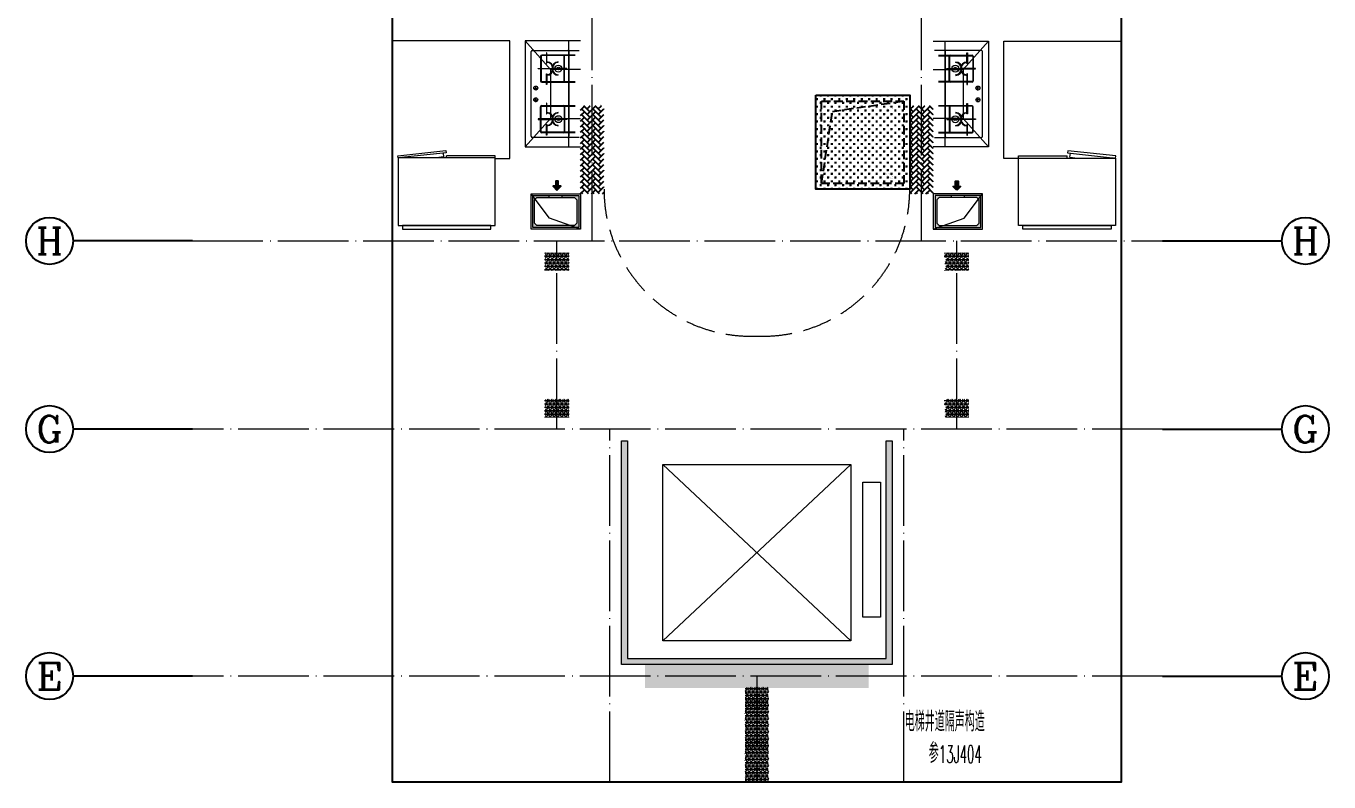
# Model space of a CAD drawing. Extents: x -518115 to 790560, y -210384 to 1628073.
# Drawn here: x 547344 to 558423, y 53162 to 59590 of the extents above; entities that cross this region are included whole.
import ezdxf
from ezdxf.enums import TextEntityAlignment as Align

# ---------------------------------------------------------------- set-up
doc = ezdxf.new("R2010")
doc.units = 0
doc.header["$LTSCALE"] = 1000
doc.header["$MEASUREMENT"] = 0
for name, pattern in [('__DASH', [0.35, 0.25, -0.1]), ('DASH', [0.35, 0.25, -0.1]), ('DOTE', [2.4200000000000004, 2, -0.2, 0.02, -0.2])]:
    doc.linetypes.add(name, pattern=pattern)
for name, color, linetype, lineweight in [('3.5方案汇报，与郭总、侯月琴确定户型_t8$0$STAIR', 2, 'Continuous', 18), ('DOTE', 19, 'DOTE', 9), ('LVTRY', 1, 'Continuous', 13), ('PUB_HATCH', 8, 'Continuous', 9), ('STAIR', 2, 'Continuous', 18), ('填充', 251, 'Continuous', 5), ('立面-洞口示意', 152, 'Continuous', 13)]:
    doc.layers.add(name, color=color, linetype=linetype, lineweight=lineweight)
for name, color, linetype in [('AXIS', 3, 'Continuous'), ('AXIS_TEXT', 4, 'Continuous'), ('DIM_SYMB', 3, 'Continuous'), ('PUB_TEXT', 4, 'Continuous'), ('保温', 6, 'Continuous'), ('建筑-排气道', 9, 'Continuous')]:
    doc.layers.add(name, color=color, linetype=linetype)
doc.styles.add('_TCH_AXIS', font='COMPLEX', dxfattribs={"bigfont": 'GBCBIG'})
doc.styles.add('_TCH_DIM', font='SIMPLEX.shx', dxfattribs={"width": 0.7, "bigfont": 'GBCBIG.shx'})
doc.styles.add('COMPLEX', font='COMPLEX')
pattern_1 = [(45, (120441.7686052501, -314561.3548270762), (0, 47.41575231924514), [100.584, -33.528]), (135, (120465.47646525, -314537.6469670762), (3.05311331771918e-15, 47.41575231924513), [100.584, -33.528])]
pattern_2 = [(90, (120441.7686052501, -314561.3548270762), (-16.49778, 1.010197673501861e-15), [9.525, -19.05]), (210, (120441.7686052501, -314561.3548270762), (8.248889999999996, -14.28749658604684), [9.525, -19.05]), (150, (120441.7686052501, -314551.8298270762), (-8.248890000000003, -14.28749658604684), [9.525, -19.05])]

# ---------------------------------------------------------------- blocks, each defined once
blk = doc.blocks.new('DBDBDBDB')
at = {"layer": '保温', "linetype": 'Continuous', "ltscale": 10}
h = blk.add_hatch(dxfattribs=at)
h.set_pattern_fill('CROSS', color=5, scale=20, angle=90, style=0)
h.set_pattern_definition([(90, (0, 0), (-31.75, 31.75), [15.875, -47.625]), (180, (7.937500000000001, 7.937499999999999), (-31.75, -31.75), [15.875, -47.625])])
h.paths.add_polyline_path([(286316.5787012051, 682397.1252924363), (287116.5787012051, 682397.1252924363), (287116.5787012051, 681597.1252924363), (286316.5787012051, 681597.1252924363)])
at = {"color": 6}
blk.add_lwpolyline([(286316.5787012051, 682397.1252924363), (287116.5787012051, 682397.1252924363), (287116.5787012051, 681597.1252924363), (286316.5787012051, 681597.1252924363)], close=True, dxfattribs=at)
at = {"color": 6, "linetype": '__DASH', "ltscale": 0.3}
blk.add_lwpolyline([(286366.5787012051, 682347.1252924363), (287066.5787012051, 682347.1252924363), (287066.5787012051, 681647.1252924363), (286366.5787012051, 681647.1252924363)], close=True, dxfattribs=at)
blk.add_lwpolyline([(286366.5787012051, 681647.1252924363), (286459.099305778, 682259.3070524925), (287066.5787012051, 682347.1252924363)], dxfattribs=at)
at = {"color": 2, "linetype": '__DASH', "ltscale": 0.2, "const_width": 1}
for points in [[(287066.5787012051, 682307.1252924368), (286976.5787012051, 682307.1252924366, 0.4142135623728109), (286916.5787012054, 682247.1252924363), (286916.5787012072, 681747.1252924363, 0.4142135623728109), (286976.5787012078, 681687.1252924366), (287066.5787012078, 681687.1252924368)], [(287066.5787012052, 682287.1252924368), (286976.5787012052, 682287.1252924366, 0.4142135623735212), (286936.5787012054, 682247.1252924363), (286936.5787012072, 681747.1252924363, 0.4142135623735213), (286976.5787012076, 681707.1252924366), (287066.5787012076, 681707.1252924368)]]:
    blk.add_lwpolyline(points, format="xyb", dxfattribs=at)
blk = doc.blocks.new('_AXISO')
blk.add_circle((0, 0), 0.5)
at = {"layer": 'AXIS_TEXT', "style": 'COMPLEX', "width": 1.041666666666667}
blk.add_attdef('A', text='', height=0.56, dxfattribs=at).set_placement((-0.25, -0.28), (0.25, -0.28), align=Align.FIT)
blk = doc.blocks.new('*U68')
h = blk.add_hatch(color=5)
h.set_gradient(color1=(0, 0, 255), rotation=180, tint=1)
h.paths.add_polyline_path([(3.524958103184869e-15, -2.819966482547906e-15), (-6.350000000000009, -6.349999999999992), (-6.350000000000001, -2.159000000000014), (-15, -2.158999999999999), (-14.99999999999999, 2.159000000000044), (-6.349999999999993, 2.159000000000029), (-6.349999999999985, 6.350000000000009)])
at = {"color": 0, "linetype": 'Continuous'}
blk.add_lwpolyline([(3.524958103184869e-15, -2.819966482547906e-15), (-6.350000000000009, -6.349999999999992), (-6.350000000000001, -2.159000000000014), (-15, -2.158999999999999), (-14.99999999999999, 2.159000000000044), (-6.349999999999993, 2.159000000000029), (-6.349999999999985, 6.350000000000009)], close=True, dxfattribs=at)
blk = doc.blocks.new('sgrsefv')
at = {"layer": 'PUB_HATCH'}
blk.add_hatch(color=256, dxfattribs=at).paths.add_polyline_path([(1112933.294422049, 840916.328306399), (1112933.294422049, 840646.328306399), (1113073.294422049, 840646.328306399), (1113073.294422049, 840661.328306399), (1112968.294422049, 840661.328306399), (1112948.294422049, 840681.328306399), (1112948.294422049, 840881.328306399), (1112968.294422049, 840901.328306399), (1113288.294422049, 840901.328306399), (1113308.294422049, 840881.328306399), (1113308.294422049, 840681.328306399), (1113288.294422049, 840661.328306399), (1113183.294422049, 840661.328306399), (1113183.294422049, 840646.328306399), (1113323.294422049, 840646.328306399), (1113323.294422049, 840916.328306399)])
at = {"layer": 'LVTRY', "color": 1}
for p, q in [((1113073.294422049, 840661.328306399), (1113073.294422049, 840646.328306399)), ((1113183.294422049, 840661.328306399), (1113183.294422049, 840646.328306399))]:
    blk.add_line(p, q, dxfattribs=at)
for points in [[(1112918.294422049, 840931.328306399), (1113338.294422049, 840931.328306399), (1113338.294422049, 840631.328306399), (1112918.294422049, 840631.328306399)], [(1112933.294422049, 840916.328306399), (1113323.294422049, 840916.328306399), (1113323.294422049, 840646.328306399), (1112933.294422049, 840646.328306399)], [(1113288.294422049, 840661.328306399), (1112968.294422049, 840661.328306399), (1112948.294422049, 840681.328306399), (1112948.294422049, 840881.328306399), (1112968.294422049, 840901.328306399), (1113288.294422049, 840901.328306399), (1113308.294422049, 840881.328306399), (1113308.294422049, 840681.328306399), (1113288.294422049, 840661.328306399)]]:
    blk.add_lwpolyline(points, close=True, dxfattribs=at)
at = {"layer": '立面-洞口示意'}
blk.add_lwpolyline([(1112918.294422049, 840931.328306399), (1113181.846359163, 840837.3789231421), (1113338.294422049, 840631.328306399)], dxfattribs=at)
at = {"layer": '建筑-排气道', "xscale": -5, "yscale": 5, "zscale": 5, "rotation": 270}
blk.add_blockref('*U68', (1113118.391369574, 840599.0160356248), dxfattribs=at)
blk = doc.blocks.new('A-Kitchen-7')
at = {"layer": 'LVTRY'}
for p, q in [((-518.6581278588565, 779.725278688129), (-7.244008776673581, 834.3051076843403)), ((-7.244008776673581, 834.3051076843403), (-3.585880917788018, 810.5855355854728)), ((-515, 756.005706589378), (-518.6581278588565, 779.725278688129)), ((-3.585880917788018, 810.5855355854728), (-515, 756.005706589378)), ((515, 756.005706589378), (-515, 756.005706589378)), ((-515, 756.005706589378), (-515, 40)), ((-485.6368437646597, 760.5342107040924), (-484.9384396369278, 756.005706589378)), ((-29.12075551543967, 766.9560861630598), (-112.0975807690556, 756.005706589378)), ((-29.12075551546877, 766.9560861630598), (-35.20590834700852, 806.4126680237241)), ((515, 780), (-5.820766091346741e-11, 780)), ((0, 756.005706589378), (-5.820766091346741e-11, 780)), ((515, 756.005706589378), (515, 780)), ((515, 40), (515, 756.005706589378)), ((-515, 40), (515, 40))]:
    blk.add_line(p, q, dxfattribs=at)
blk.add_lwpolyline([(-468.9430810984049, 40), (-468.9430810984049, 0), (468.9430810984049, 0), (468.9430810984632, 40)], close=True, dxfattribs=at)

msp = doc.modelspace()

# ---------------------------------------------------------------- hatches: boundary and pattern name
at = {"layer": '保温', "linetype": 'ByBlock', "ltscale": 10}
h = msp.add_hatch(dxfattribs=at)
h.set_pattern_fill('AR-HBONE', color=251, scale=55)
h.set_pattern_definition(pattern_1)
h.paths.add_polyline_path([(552058.3473155972, 58162.63974557276), (552258.3472992879, 58162.63974557276), (552258.1527572897, 58912.36989889469), (552058.152773599, 58912.37009553961)])
h = msp.add_hatch(dxfattribs=at)
h.set_pattern_fill('AR-HBONE', color=251, scale=55)
h.set_pattern_definition(pattern_1)
h.paths.add_polyline_path([(555058.3481140569, 58162.63974549179), (554858.3481303662, 58162.63974549179), (554858.3473165339, 58912.36989878636), (555058.3473002248, 58912.37009543128)])
at = {"layer": '保温', "linetype": 'Continuous', "ltscale": 10}
h = msp.add_hatch(dxfattribs=at)
h.set_pattern_fill('HEX', color=251, scale=10, angle=90, style=0)
h.set_pattern_definition(pattern_2)
h.paths.add_polyline_path([(551758.3465632905, 57512.37001177354), (551958.3465469814, 57512.37001177354), (551958.4454613085, 57662.36990616919), (551758.4454776176, 57662.37010281411)])
h = msp.add_hatch(dxfattribs=at)
h.set_pattern_fill('HEX', color=251, scale=10, angle=90, style=0)
h.set_pattern_definition(pattern_2)
h.paths.add_polyline_path([(555358.3480664612, 57512.37001177354), (555158.3480827705, 57512.37001177354), (555158.2491684431, 57662.36990616919), (555358.249152134, 57662.37010281411)])
h = msp.add_hatch(dxfattribs=at)
h.set_pattern_fill('HEX', color=251, scale=10, angle=90, style=0)
h.set_pattern_definition(pattern_2)
h.paths.add_polyline_path([(551758.346563497, 56262.37001903885), (551958.3465471877, 56262.37001903885), (551958.445461515, 56412.36991343449), (551758.4454778241, 56412.37011007941)])
h = msp.add_hatch(dxfattribs=at)
h.set_pattern_fill('HEX', color=251, scale=10, angle=90, style=0)
h.set_pattern_definition(pattern_2)
h.paths.add_polyline_path([(555358.3480662544, 56262.37001903885), (555158.3480825637, 56262.37001903885), (555158.2491682366, 56412.36991343449), (555358.2491519273, 56412.37011007941)])
h = msp.add_hatch(dxfattribs=at)
h.set_pattern_fill('HEX', color=251, scale=10, angle=90, style=0)
h.set_pattern_definition([(90, (49675.87742612162, -466186.0909204383), (-16.49778, 1.010197673501861e-15), [9.525, -19.05]), (210, (49675.87742612162, -466186.0909204383), (8.248889999999996, -14.28749658604684), [9.525, -19.05]), (150, (49675.87742612162, -466176.5659204383), (-8.248890000000003, -14.28749658604684), [9.525, -19.05])])
h.paths.add_polyline_path([(554508.347627675, 53962.37000594015), (554508.3475862689, 54162.37000293034), (552608.3469881964, 54162.37000297458), (552608.3470296025, 53962.37000598427)])
h = msp.add_hatch(dxfattribs=at)
h.set_pattern_fill('HEX', color=251, scale=10, angle=90, style=0)
h.set_pattern_definition([(90, (49675.87742612162, -466686.0909204383), (-16.49778, 1.010197673501861e-15), [9.525, -19.05]), (210, (49675.87742612162, -466686.0909204383), (8.248889999999996, -14.28749658604684), [9.525, -19.05]), (150, (49675.87742612162, -466676.5659204383), (-8.248890000000003, -14.28749658604684), [9.525, -19.05])])
h.paths.add_polyline_path([(553458.4462442385, 53162.37000441982), (553658.4462279294, 53162.37000441982), (553658.4462210609, 53962.369906131), (553458.4462373703, 53962.37010277592)])
at = {"layer": '填充'}
h = msp.add_hatch(dxfattribs=at)
h.set_pattern_fill('隔热材料02', color=256, scale=100, style=0)
h.set_pattern_definition([(0, (-620650.0497188027, -554576.2574889134), (0, 50), []), (0, (-620650.0497188027, -554559.5909889133), (0, 50), []), (270, (-620606.3082188027, -554550.9597389133), (50, -9.184850993605149e-15), [5.01775, -44.98225]), (270, (-620643.7669688027, -554550.9597389133), (50, -9.184850993605149e-15), [5.01775, -44.98225]), (90, (-620618.2552188026, -554584.8887389133), (-50, 3.061616997868383e-15), [5.01775, -44.98225]), (90, (-620631.8202188028, -554584.8887389133), (-50, 3.061616997868383e-15), [5.01775, -44.98225]), (180, (-620600.0254688027, -554592.9242389133), (-6.123233995736766e-15, -50), [50.02425, 0.02425]), (135, (-620613.9827188026, -554590.4154889133), (2.775557561562891e-15, 49.99987405109137), [4.268000000000001, -66.44274999999999]), (116.56505, (-620567.0007188026, -554587.3974889134), (0.0001128305918363104, 49.99993342107836), [2.804999999999993, -108.9984999999998]), (116.56505, (-620617.0007188026, -554587.3974889134), (0.0001128305918363104, 49.99993342107836), [2.804999999999993, -108.9984999999998]), (153.43495, (-620558.9652188026, -554592.9242389133), (-0.0001128305918057793, 49.99993342107837), [5.609999999999999, -106.1935]), (153.43495, (-620608.9652188026, -554592.9242389133), (-0.0001128305918057793, 49.99993342107837), [5.609999999999999, -106.1935]), (63.43495000000001, (-620568.2552188026, -554579.8709889133), (-0.0001128305918307593, 49.99993342107837), [26.714, -85.0895]), (63.43495000000001, (-620618.2552188026, -554579.8709889133), (-0.0001128305918307593, 49.99993342107837), [26.714, -85.0895]), (116.56505, (-620556.3082188027, -554550.9597389133), (0.0001128305918363104, 49.99993342107836), [2.804999999999993, -108.9984999999998]), (116.56505, (-620606.3082188027, -554550.9597389133), (0.0001128305918363104, 49.99993342107836), [2.804999999999993, -108.9984999999998]), (135, (-620607.5627188027, -554548.4509889133), (2.775557561562891e-15, 49.99987405109137), [4.268000000000001, -66.44274999999999]), (153.43495, (-620560.5807188026, -554545.4329889134), (-0.0001128305918057793, 49.99993342107837), [5.609999999999999, -106.1935]), (153.43495, (-620610.5807188026, -554545.4329889134), (-0.0001128305918057793, 49.99993342107837), [5.609999999999999, -106.1935]), (45, (-620642.5124688026, -554548.4509889133), (0, 49.99987405109137), [4.268000000000001, -66.44274999999999]), (63.43495000000001, (-620593.7669688027, -554550.9597389133), (-0.0001128305918307593, 49.99993342107837), [2.805, -108.9985]), (63.43495000000001, (-620643.7669688027, -554550.9597389133), (-0.0001128305918307593, 49.99993342107837), [2.805, -108.9985]), (26.56505, (-620589.4947188027, -554545.4329889134), (0.0001128305918307593, 49.99993342107837), [5.609999999999999, -106.1935]), (26.56505, (-620639.4947188027, -554545.4329889134), (0.0001128305918307593, 49.99993342107837), [5.609999999999999, -106.1935]), (116.56505, (-620581.8202188028, -554579.8709889133), (0.0001128305918363104, 49.99993342107836), [26.71399999999994, -85.08949999999977]), (116.56505, (-620631.8202188028, -554579.8709889133), (0.0001128305918363104, 49.99993342107836), [26.71399999999994, -85.08949999999977]), (45, (-620636.0924688027, -554590.4154889133), (0, 49.99987405109137), [4.268000000000001, -66.44274999999999]), (63.43495000000001, (-620583.0744688028, -554587.3974889134), (-0.0001128305918307593, 49.99993342107837), [2.805, -108.9985]), (63.43495000000001, (-620633.0744688028, -554587.3974889134), (-0.0001128305918307593, 49.99993342107837), [2.805, -108.9985]), (26.56505, (-620591.1102188026, -554592.9242389133), (0.0001128305918307593, 49.99993342107837), [5.609999999999999, -106.1935]), (26.56505, (-620641.1102188026, -554592.9242389133), (0.0001128305918307593, 49.99993342107837), [5.609999999999999, -106.1935])])
h.paths.add_polyline_path([(554658.34761023, 56062.37331480067), (554708.34761023, 56062.37331479904), (554708.3476101622, 54162.3733147789), (552408.3476101522, 54162.37331479683), (552408.3476101261, 56062.37331480021), (552458.3476101261, 56062.37331479939), (552458.3476101517, 54212.37331479392), (554658.3476101639, 54212.37331477937)])

# ---------------------------------------------------------------- linework, layer by layer
at = {"layer": '3.5方案汇报，与郭总、侯月琴确定户型_t8$0$STAIR'}
for p, q in [((552758.3476069638, 55862.37000444805), (554358.3476069643, 54362.37000444945)), ((554358.3476069643, 55862.37000444805), (552758.3476069638, 54362.37000444945))]:
    msp.add_line(p, q, dxfattribs=at)
for points in [[(552758.3476069638, 54362.37000444945), (552758.3476069638, 55862.37000444805), (554358.3476069643, 55862.37000444805), (554358.3476069643, 54362.37000444945)], [(554458.3476069545, 54562.37000456493), (554458.3476069545, 55712.3700045654), (554608.3476069573, 55712.3700045654), (554608.3476069573, 54562.37000456493)]]:
    msp.add_lwpolyline(points, close=True, dxfattribs=at)
at = {"layer": 'AXIS'}
for p, q in [((548758.3479597265, 57762.64026609081), (547743.7403798623, 57762.64026609081)), ((557008.356667633, 57762.64026609081), (558022.9642474973, 57762.64026609081)), ((548758.3479599793, 56162.3700044755), (547743.7403801151, 56162.3700044755)), ((557008.35666738, 56162.3700044755), (558022.9642472442, 56162.3700044755)), ((548758.347959913, 54062.37000451685), (547743.7403800488, 54062.37000451685)), ((557008.3566674463, 54062.37000451685), (558022.9642473105, 54062.37000451685))]:
    msp.add_line(p, q, dxfattribs=at)
at = {"layer": 'DIM_SYMB'}
msp.add_lwpolyline([(548758.3479597355, 66662.36911574873), (548758.3479597355, 61362.37011947954), (550458.3473072563, 61362.370119514), (550458.3473074426, 53162.37000441988), (556658.3473081932, 53162.37000441988), (556658.3473081932, 61362.37011947954), (557008.3566671937, 61362.37011947954), (557008.3566671937, 66662.36911574873)], close=True, dxfattribs=at)
at = {"layer": 'DOTE', "linetype": 'DOTE', "ltscale": 0.3}
for p, q in [((552158.3473074426, 57762.64026465558), (552158.3473074421, 66662.36911574873)), ((554958.3473083795, 57762.64026465558), (554958.3473083795, 66662.36911574873)), ((548758.347960166, 57762.6402688407), (557008.3566671935, 57762.64025549561)), ((551858.3465647408, 56162.37000447547), (551858.3465644763, 57762.3700044764)), ((555258.3480698391, 56162.37000447547), (555258.3480701036, 57762.3700044764)), ((557008.3566671935, 56162.37000447544), (548758.3479597353, 56162.3700044755)), ((552308.3473127022, 53162.37000442014), (552308.3473128233, 56162.37000445731)), ((554808.3473031198, 53162.3700044202), (554808.3473029988, 56162.37000445731)), ((557008.3566671935, 54062.3700042759), (548758.3479597353, 54062.37000454948)), ((553558.3473148769, 54062.37000445731), (553558.3473148769, 53162.37000441985))]:
    msp.add_line(p, q, dxfattribs=at)
at = {"layer": 'LVTRY', "color": 251}
for p, q in [((551588.1356674227, 59462.97126491752), (551588.1356674227, 58562.97126491752)), ((552058.3451540455, 59462.97126491752), (551588.1356674227, 59462.97126491752)), ((551804.0757684883, 59220.01553157892), (551588.1356674227, 59462.97126491752)), ((551958.345154045, 58562.97126491752), (551958.345154045, 59462.97126491752)), ((555058.3473496459, 59462.37084350252), (555528.5568362685, 59462.37084350252)), ((555158.3473496462, 58562.37084350252), (555158.3473496462, 59462.37084350252)), ((555312.6167352031, 59219.41511016391), (555528.5568362685, 59462.37084350252)), ((555528.5568362685, 59462.37084350252), (555528.5568362685, 58562.37084350252)), ((551804.0757684883, 59220.01553157892), (551804.0757684883, 58804.91698870168)), ((552058.3451540455, 59220.01553157892), (551804.0757684883, 59220.01553157892)), ((555058.3473496459, 59219.41511016391), (555312.6167352031, 59219.41511016391)), ((555312.6167352031, 59219.41511016391), (555312.6167352031, 58804.31656728667)), ((551588.1356674227, 58562.97126491752), (551804.0757684883, 58804.91698870168)), ((551804.0757684883, 58804.91698870168), (552058.3451540455, 58804.91698870168)), ((555312.6167352031, 58804.31656728667), (555058.3473496459, 58804.31656728667)), ((555528.5568362685, 58562.37084350252), (555312.6167352031, 58804.31656728667)), ((551588.1356674227, 58562.97126491752), (552058.3451540455, 58562.97126491752)), ((555528.5568362685, 58562.37084350252), (555058.3473496459, 58562.37084350252))]:
    msp.add_line(p, q, dxfattribs=at)
at = {"layer": 'LVTRY'}
for p, q in [((551638.3451540455, 58652.97126491752), (551638.3451540455, 59372.97126491752)), ((551648.3451540455, 59382.97126491752), (552048.3451540455, 59382.97126491764)), ((551718.3451540455, 59332.97126491764), (551718.3451540455, 59122.97126491764)), ((551723.3451540455, 59332.97126491764), (551723.3451540455, 59122.97126491764)), ((552013.3451540455, 59342.97126491775), (551728.3451540455, 59342.97126491764)), ((552013.3451540455, 59337.97126491775), (551728.3451540455, 59337.97126491764)), ((551773.095154045, 59362.97126491775), (551768.595154045, 59362.97126491775)), ((551768.595154045, 59362.97126491775), (551768.595154045, 59272.97126491764)), ((551773.095154045, 59272.97126491764), (551773.095154045, 59362.97126491775)), ((551918.345154045, 59122.97126491764), (551918.345154045, 59332.97126491775)), ((551923.345154045, 59122.97126491764), (551923.345154045, 59332.97126491775)), ((551958.345154045, 59372.97126491764), (551958.345154045, 58652.97126491752)), ((555468.3473496459, 59382.37084350252), (555068.3473496459, 59382.37084350263)), ((555103.3473496459, 59342.37084350275), (555388.3473496459, 59342.37084350263)), ((555103.3473496459, 59337.37084350275), (555388.3473496459, 59337.37084350263)), ((555158.3473496462, 59372.37084350263), (555158.3473496464, 58652.37084350252)), ((555193.3473496462, 59122.37084350263), (555193.3473496462, 59332.37084350275)), ((555198.3473496462, 59122.37084350263), (555198.3473496462, 59332.37084350275)), ((555343.5973496464, 59362.37084350275), (555348.0973496464, 59362.37084350275)), ((555343.5973496464, 59272.37084350263), (555343.5973496464, 59362.37084350275)), ((555348.0973496464, 59362.37084350275), (555348.0973496464, 59272.37084350263)), ((555393.3473496459, 59332.37084350263), (555393.3473496459, 59122.37084350263)), ((555398.3473496459, 59332.37084350263), (555398.3473496459, 59122.37084350263)), ((555478.3473496459, 58652.37084350252), (555478.3473496459, 59372.37084350252)), ((551698.3451540455, 59225.72126491787), (551698.3451540455, 59230.22126491787)), ((551698.3451540455, 59230.22126491787), (551825.8451540455, 59230.22126491787)), ((551825.8451540455, 59225.72126491787), (551698.3451540455, 59225.72126491787)), ((551768.595154045, 59272.97126491764), (551773.095154045, 59272.97126491764)), ((551768.595154045, 59182.97126491764), (551773.095154045, 59182.97126491764)), ((551768.595154045, 59092.97126491752), (551768.595154045, 59182.97126491764)), ((551773.095154045, 59182.97126491764), (551773.095154045, 59092.97126491752)), ((551815.845154045, 59230.22126491787), (551815.845154045, 59225.72126491787)), ((551943.345154045, 59230.22126491787), (551815.845154045, 59230.22126491787)), ((551815.845154045, 59225.72126491787), (551943.345154045, 59225.72126491787)), ((551825.8451540455, 59230.22126491787), (551825.8451540455, 59225.72126491787)), ((551943.345154045, 59225.72126491787), (551943.345154045, 59230.22126491787)), ((551958.345154045, 58804.91698870168), (551958.345154045, 59220.01553157892)), ((555158.3473496462, 58804.31656728667), (555158.3473496462, 59219.41511016391)), ((555173.3473496464, 59225.12084350287), (555173.3473496464, 59229.62084350287)), ((555173.3473496464, 59229.62084350287), (555300.8473496464, 59229.62084350287)), ((555300.8473496464, 59225.12084350287), (555173.3473496464, 59225.12084350287)), ((555290.8473496457, 59229.62084350287), (555290.8473496457, 59225.12084350287)), ((555418.3473496457, 59229.62084350287), (555290.8473496457, 59229.62084350287)), ((555290.8473496457, 59225.12084350287), (555418.3473496457, 59225.12084350287)), ((555300.8473496464, 59229.62084350287), (555300.8473496464, 59225.12084350287)), ((555348.0973496464, 59272.37084350263), (555343.5973496464, 59272.37084350263)), ((555343.5973496464, 59182.37084350263), (555343.5973496464, 59092.37084350252)), ((555348.0973496464, 59182.37084350263), (555343.5973496464, 59182.37084350263)), ((555348.0973496464, 59092.37084350252), (555348.0973496464, 59182.37084350263)), ((555418.3473496457, 59225.12084350287), (555418.3473496457, 59229.62084350287)), ((551658.9483504322, 59062.97126491752), (551697.7419576597, 59062.97126491752)), ((551678.3451540455, 59043.57446130447), (551678.3451540455, 59082.36806853197)), ((551728.3451540455, 59117.97126491764), (552013.3451540455, 59117.97126491764)), ((551728.3451540455, 59112.97126491764), (552013.3451540455, 59112.97126491764)), ((551773.095154045, 59092.97126491752), (551768.595154045, 59092.97126491752)), ((555388.3473496459, 59117.37084350263), (555103.3473496459, 59117.37084350263)), ((555388.3473496459, 59112.37084350263), (555103.3473496459, 59112.37084350263)), ((555343.5973496464, 59092.37084350252), (555348.0973496464, 59092.37084350252)), ((555457.744153259, 59062.37084350252), (555418.9505460315, 59062.37084350252)), ((555438.3473496459, 59042.97403988946), (555438.3473496459, 59081.76764711697)), ((551658.9483504322, 58962.97126491752), (551697.7419576597, 58962.97126491752)), ((551678.3451540455, 58943.57446130447), (551678.3451540455, 58982.36806853197)), ((555457.744153259, 58962.37084350252), (555418.9505460315, 58962.37084350252)), ((555438.3473496459, 58942.97403988946), (555438.3473496459, 58981.76764711697)), ((551718.3451540455, 58692.97126491752), (551718.3451540455, 58902.97126491752)), ((551723.3451540455, 58692.97126491752), (551723.3451540455, 58902.97126491752)), ((551728.3451540455, 58912.97126491752), (552013.3451540455, 58912.97126491752)), ((551728.3451540455, 58907.97126491752), (552013.3451540455, 58907.97126491752)), ((551773.095154045, 58932.97126491752), (551768.595154045, 58932.97126491752)), ((551768.595154045, 58932.97126491752), (551768.595154045, 58842.97126491752)), ((551768.595154045, 58842.97126491752), (551773.095154045, 58842.97126491752)), ((551773.095154045, 58842.97126491752), (551773.095154045, 58932.97126491752)), ((551918.345154045, 58902.97126491752), (551918.345154045, 58692.9712649174)), ((551923.345154045, 58902.97126491752), (551923.345154045, 58692.9712649174)), ((555388.3473496459, 58912.37084350252), (555103.3473496459, 58912.37084350252)), ((555388.3473496459, 58907.37084350252), (555103.3473496459, 58907.37084350252)), ((555193.3473496462, 58902.37084350252), (555193.3473496462, 58692.3708435024)), ((555198.3473496462, 58902.37084350252), (555198.3473496462, 58692.3708435024)), ((555343.5973496464, 58932.37084350252), (555348.0973496464, 58932.37084350252)), ((555343.5973496464, 58842.37084350252), (555343.5973496464, 58932.37084350252)), ((555348.0973496464, 58842.37084350252), (555343.5973496464, 58842.37084350252)), ((555348.0973496464, 58932.37084350252), (555348.0973496464, 58842.37084350252)), ((555393.3473496459, 58692.37084350252), (555393.3473496459, 58902.37084350252)), ((555398.3473496459, 58692.37084350252), (555398.3473496459, 58902.37084350252)), ((551698.3451540455, 58800.22126491729), (551698.3451540455, 58795.72126491729)), ((551825.8451540455, 58800.22126491729), (551698.3451540455, 58800.22126491729)), ((551698.3451540455, 58795.72126491729), (551825.8451540455, 58795.72126491729)), ((551768.595154045, 58752.97126491752), (551773.095154045, 58752.97126491752)), ((551768.595154045, 58662.97126491752), (551768.595154045, 58752.97126491752)), ((551773.095154045, 58752.97126491752), (551773.095154045, 58662.97126491752)), ((551815.845154045, 58800.22126491729), (551943.345154045, 58800.22126491729)), ((551815.845154045, 58795.72126491729), (551815.845154045, 58800.22126491729)), ((551943.345154045, 58795.72126491729), (551815.845154045, 58795.72126491729)), ((551825.8451540455, 58795.72126491729), (551825.8451540455, 58800.22126491729)), ((551943.345154045, 58800.22126491729), (551943.345154045, 58795.72126491729)), ((555173.3473496464, 58799.62084350229), (555173.3473496464, 58795.12084350229)), ((555300.8473496464, 58799.62084350229), (555173.3473496464, 58799.62084350229)), ((555173.3473496464, 58795.12084350229), (555300.8473496464, 58795.12084350229)), ((555290.8473496457, 58799.62084350229), (555418.3473496457, 58799.62084350229)), ((555290.8473496457, 58795.12084350229), (555290.8473496457, 58799.62084350229)), ((555418.3473496457, 58795.12084350229), (555290.8473496457, 58795.12084350229)), ((555300.8473496464, 58795.12084350229), (555300.8473496464, 58799.62084350229)), ((555343.5973496464, 58752.37084350252), (555343.5973496464, 58662.37084350252)), ((555348.0973496464, 58752.37084350252), (555343.5973496464, 58752.37084350252)), ((555348.0973496464, 58662.37084350252), (555348.0973496464, 58752.37084350252)), ((555418.3473496457, 58799.62084350229), (555418.3473496457, 58795.12084350229)), ((552048.345154045, 58642.97126491752), (551648.3451540455, 58642.97126491752)), ((552013.3451540455, 58687.9712649174), (551728.3451540455, 58687.97126491752)), ((552013.3451540455, 58682.9712649174), (551728.3451540455, 58682.97126491752)), ((551773.095154045, 58662.97126491752), (551768.595154045, 58662.97126491752)), ((555068.3473496462, 58642.37084350252), (555468.3473496459, 58642.37084350252)), ((555103.3473496459, 58687.3708435024), (555388.3473496459, 58687.37084350252)), ((555103.3473496459, 58682.3708435024), (555388.3473496459, 58682.37084350252)), ((555343.5973496464, 58662.37084350252), (555348.0973496464, 58662.37084350252))]:
    msp.add_line(p, q, dxfattribs=at)
for points in [[(551332.3459351271, 58462.97041845357), (551458.345154045, 58462.97041845357), (551458.3451540455, 59462.97100812057), (550458.3473074426, 59462.97113040453)], [(555784.3465685638, 58462.36999703856), (555658.3473496464, 58462.36999703856), (555658.3473496459, 59462.37058670557), (556658.3473083795, 59462.37070898979)]]:
    msp.add_lwpolyline(points, dxfattribs=at)
for centre, radius in [((551870.8451540455, 59227.97126491764), 29.7), ((551870.8451540455, 59227.97126491764), 11.7), ((555245.8473496459, 59227.37084350263), 29.7), ((555245.8473496459, 59227.37084350263), 11.7), ((551678.3451540455, 59062.97126491752), 16.99680361435897), ((555438.3473496459, 59062.37084350252), 16.99680361435897), ((551678.3451540455, 58962.97126491752), 16.99680361435897), ((555438.3473496459, 58962.37084350252), 16.99680361435897), ((551870.8451540455, 58797.97126491752), 29.7), ((551870.8451540455, 58797.97126491752), 11.7), ((555245.8473496459, 58797.37084350252), 29.7), ((555245.8473496459, 58797.37084350252), 11.7)]:
    msp.add_circle(centre, radius, dxfattribs=at)
for centre, radius, start, end in [((551648.3451540455, 59372.97126491752), 10, 90, 180), ((551728.3451540455, 59332.97126491764), 10, 90, 180), ((551728.3451540455, 59332.97126491764), 5, 90, 180), ((551770.845154045, 59227.97126491764), 56.7, 2.274239184244634, 87.72576081585402), ((551770.845154045, 59227.97126491764), 52.2, 2.470411041721221, 87.52958895835616), ((551870.8451540455, 59227.97126491764), 56.7, 92.27423918414597, 177.7257608157554), ((551870.8451540455, 59227.97126491764), 52.2, 92.47041104164384, 177.5295889582788), ((551913.345154045, 59332.97126491775), 10, 0, 90), ((551913.345154045, 59332.97126491775), 5, 0, 90), ((551948.345154045, 59372.97126491764), 10, 0, 90), ((555168.3473496462, 59372.37084350263), 10, 90, 180), ((555203.3473496462, 59332.37084350275), 10, 90, 180), ((555203.3473496462, 59332.37084350275), 5, 90, 180), ((555245.8473496459, 59227.37084350263), 56.7, 2.274239184244634, 87.72576081585402), ((555245.8473496459, 59227.37084350263), 52.2, 2.470411041721221, 87.52958895835616), ((555345.8473496462, 59227.37084350263), 56.7, 92.27423918414597, 177.7257608165872), ((555345.8473496462, 59227.37084350263), 52.2, 92.47041104164384, 177.5295889582788), ((555388.3473496459, 59332.37084350263), 10, 0, 90), ((555388.3473496459, 59332.37084350263), 5, 0, 90), ((555468.3473496459, 59372.37084350252), 10, 0, 90), ((551770.845154045, 59227.97126491764), 52.2, 272.4704110416438, 357.5295889582787), ((551770.845154045, 59227.97126491764), 56.7, 272.274239184146, 357.7257608157554), ((551870.8451540455, 59227.97126491764), 56.7, 182.2742391842446, 267.725760815854), ((551870.8451540455, 59227.97126491764), 52.2, 182.4704110417212, 267.5295889583562), ((555245.8473496459, 59227.37084350263), 52.2, 272.4704110416438, 357.5295889591102), ((555245.8473496459, 59227.37084350263), 56.7, 272.274239184146, 357.7257608157554), ((555345.8473496462, 59227.37084350263), 56.7, 182.2742391834128, 267.725760815854), ((555345.8473496462, 59227.37084350263), 52.2, 182.4704110408897, 267.5295889583562), ((551728.3451540455, 59122.97126491764), 10, 180, 270), ((551728.3451540455, 59122.97126491764), 5, 180, 270), ((551913.345154045, 59122.97126491764), 10, 270, 0), ((551913.345154045, 59122.97126491764), 5, 270, 0), ((555203.3473496462, 59122.37084350263), 10, 180, 270), ((555203.3473496462, 59122.37084350263), 5, 180, 270), ((555388.3473496459, 59122.37084350263), 10, 270, 0), ((555388.3473496459, 59122.37084350263), 5, 270, 0), ((551728.3451540455, 58902.97126491752), 10, 90, 180), ((551728.3451540455, 58902.97126491752), 5, 90, 180), ((551770.845154045, 58797.97126491752), 56.7, 2.274239184244634, 87.72576081585402), ((551770.845154045, 58797.97126491752), 52.2, 2.470411041721221, 87.52958895835616), ((551870.8451540455, 58797.97126491752), 56.7, 92.27423918414597, 177.7257608157554), ((551870.8451540455, 58797.97126491752), 52.2, 92.47041104164384, 177.5295889582788), ((551913.345154045, 58902.97126491752), 10, 0, 90), ((551913.345154045, 58902.97126491752), 5, 0, 90), ((555203.3473496462, 58902.37084350252), 10, 90, 180), ((555203.3473496462, 58902.37084350252), 5, 90, 180), ((555245.8473496459, 58797.37084350252), 56.7, 2.274239184244634, 87.72576081585402), ((555245.8473496459, 58797.37084350252), 52.2, 2.470411041721221, 87.52958895835616), ((555345.8473496462, 58797.37084350252), 56.7, 92.27423918414597, 177.7257608165872), ((555345.8473496462, 58797.37084350252), 52.2, 92.47041104164384, 177.5295889582788), ((555388.3473496459, 58902.37084350252), 10, 0, 90), ((555388.3473496459, 58902.37084350252), 5, 0, 90), ((551770.845154045, 58797.97126491752), 52.2, 272.4704110416438, 357.5295889582787), ((551770.845154045, 58797.97126491752), 56.7, 272.274239184146, 357.7257608157554), ((551870.8451540455, 58797.97126491752), 56.7, 182.2742391842446, 267.725760815854), ((551870.8451540455, 58797.97126491752), 52.2, 182.4704110417212, 267.5295889583562), ((555245.8473496459, 58797.37084350252), 52.2, 272.4704110416438, 357.5295889591102), ((555245.8473496459, 58797.37084350252), 56.7, 272.274239184146, 357.7257608157554), ((555345.8473496462, 58797.37084350252), 56.7, 182.2742391834128, 267.725760815854), ((555345.8473496462, 58797.37084350252), 52.2, 182.4704110408897, 267.5295889583562), ((551648.3451540455, 58652.97126491752), 10, 180, 270), ((551728.3451540455, 58692.97126491752), 10, 180, 270), ((551728.3451540455, 58692.97126491752), 5, 180, 270), ((551913.345154045, 58692.9712649174), 10, 270, 0), ((551913.345154045, 58692.9712649174), 5, 270, 0), ((551948.345154045, 58652.97126491752), 10, 270, 0), ((555168.3473496464, 58652.37084350252), 10, 180, 270), ((555203.3473496462, 58692.3708435024), 10, 180, 270), ((555203.3473496462, 58692.3708435024), 5, 180, 270), ((555388.3473496459, 58692.37084350252), 10, 270, 0), ((555388.3473496459, 58692.37084350252), 5, 270, 0), ((555468.3473496459, 58652.37084350252), 10, 270, 0)]:
    msp.add_arc(centre, radius, start, end, dxfattribs=at)
at = {"layer": 'STAIR', "color": 251, "linetype": 'DASH'}
msp.add_lwpolyline([(552258.3473123311, 58202.37547944632, 0.4142135623699036), (553508.3473123311, 56952.37547945994), (553608.3473123427, 56952.37547945994, 0.4142135623699035), (554858.3473123427, 58202.37547944632)], format="xyb", dxfattribs=at)
at = {"layer": '填充'}
msp.add_lwpolyline([(554658.34761023, 56062.37331480067), (554708.34761023, 56062.37331479904), (554708.3476101622, 54162.3733147789), (552408.3476101522, 54162.37331479683), (552408.3476101261, 56062.37331480021), (552458.3476101261, 56062.37331479939), (552458.3476101517, 54212.37331479392), (554658.3476101639, 54212.37331477937)], close=True, dxfattribs=at)

# ---------------------------------------------------------------- block references
msp.add_blockref('DBDBDBDB', (267741.7710834962, -623394.7552514913))
at = {"rotation": 180}
msp.add_blockref('sgrsefv', (1664976.639713979, 898794.5668720923), dxfattribs=at)
at = {"xscale": -1, "rotation": 180}
msp.add_blockref('sgrsefv', (-557859.9472102877, 898793.9664506774), dxfattribs=at)
at = {"layer": 'AXIS'}
ref = msp.add_blockref('_AXISO', (547543.7403798623, 57762.64026609081), dxfattribs=dict(at, xscale=400, yscale=400, zscale=400))
ref.add_attrib('A', 'H', dxfattribs={"layer": 'AXIS_TEXT', "height": 226.2741699796952, "style": '_TCH_AXIS', "width": 1.049999999999637}).set_placement((547430.6032948724, 57649.50318110096), (547656.8774648521, 57649.50318110096), align=Align.FIT)
ref = msp.add_blockref('_AXISO', (558222.9642474973, 57762.64026609081), dxfattribs=dict(at, xscale=400, yscale=400, zscale=400))
ref.add_attrib('A', 'H', dxfattribs={"layer": 'AXIS_TEXT', "height": 226.2741699796952, "style": '_TCH_AXIS', "width": 1.049999999999637}).set_placement((558109.8271625075, 57649.50318110096), (558336.1013324871, 57649.50318110096), align=Align.FIT)
ref = msp.add_blockref('_AXISO', (547543.7403801151, 56162.3700044755), dxfattribs=dict(at, xscale=400, yscale=400, zscale=400))
ref.add_attrib('A', 'G', dxfattribs={"layer": 'AXIS_TEXT', "height": 226.2741699796952, "style": '_TCH_AXIS', "width": 1.166666666666264}).set_placement((547430.6032951253, 56049.23291948565), (547656.8774651049, 56049.23291948565), align=Align.FIT)
ref = msp.add_blockref('_AXISO', (558222.9642472442, 56162.3700044755), dxfattribs=dict(at, xscale=400, yscale=400, zscale=400))
ref.add_attrib('A', 'G', dxfattribs={"layer": 'AXIS_TEXT', "height": 226.2741699796952, "style": '_TCH_AXIS', "width": 1.166666666666264}).set_placement((558109.8271622544, 56049.23291948565), (558336.101332234, 56049.23291948565), align=Align.FIT)
ref = msp.add_blockref('_AXISO', (547543.7403800488, 54062.37000451685), dxfattribs=dict(at, xscale=400, yscale=400, zscale=400))
ref.add_attrib('A', 'E', dxfattribs={"layer": 'AXIS_TEXT', "height": 226.2741699796952, "style": '_TCH_AXIS', "width": 1.312499999999547}).set_placement((547430.603295059, 53949.23291952701), (547656.8774650386, 53949.23291952701), align=Align.FIT)
ref = msp.add_blockref('_AXISO', (558222.9642473105, 54062.37000451685), dxfattribs=dict(at, xscale=400, yscale=400, zscale=400))
ref.add_attrib('A', 'E', dxfattribs={"layer": 'AXIS_TEXT', "height": 226.2741699796952, "style": '_TCH_AXIS', "width": 1.312499999999547}).set_placement((558109.8271623207, 53949.23291952701), (558336.1013323003, 53949.23291952701), align=Align.FIT)
at = {"layer": 'LVTRY', "color": 1, "extrusion": (0, 0, -1), "yscale": 0.7999999999883585, "zscale": -0.7999999999883585}
for p, xscale in [((-550920.3459351332, 57863.24016088992), -0.7999999999883585), ((-556196.346568558, 57862.63973947492), 0.7999999999883585)]:
    msp.add_blockref('A-Kitchen-7', p, dxfattribs=dict(at, xscale=xscale))

# ---------------------------------------------------------------- texts
at = {"layer": 'PUB_TEXT', "color": 3, "style": '_TCH_DIM'}
for s, height, width, p in [('电梯井道隔声构造', 168.7943262411347, 0.7, (554815.5340689512, 53591.72699036365)), ('参', 168.7943262411347, 0.7, (555019.6510902278, 53324.07379887429)), ('13J404', 148.75, 0.4941176470588236, (555105.6617285257, 53324.07379887429))]:
    msp.add_text(s, height=height, dxfattribs=dict(at, width=width)).set_placement(p)

doc.saveas('drawing.dxf')
